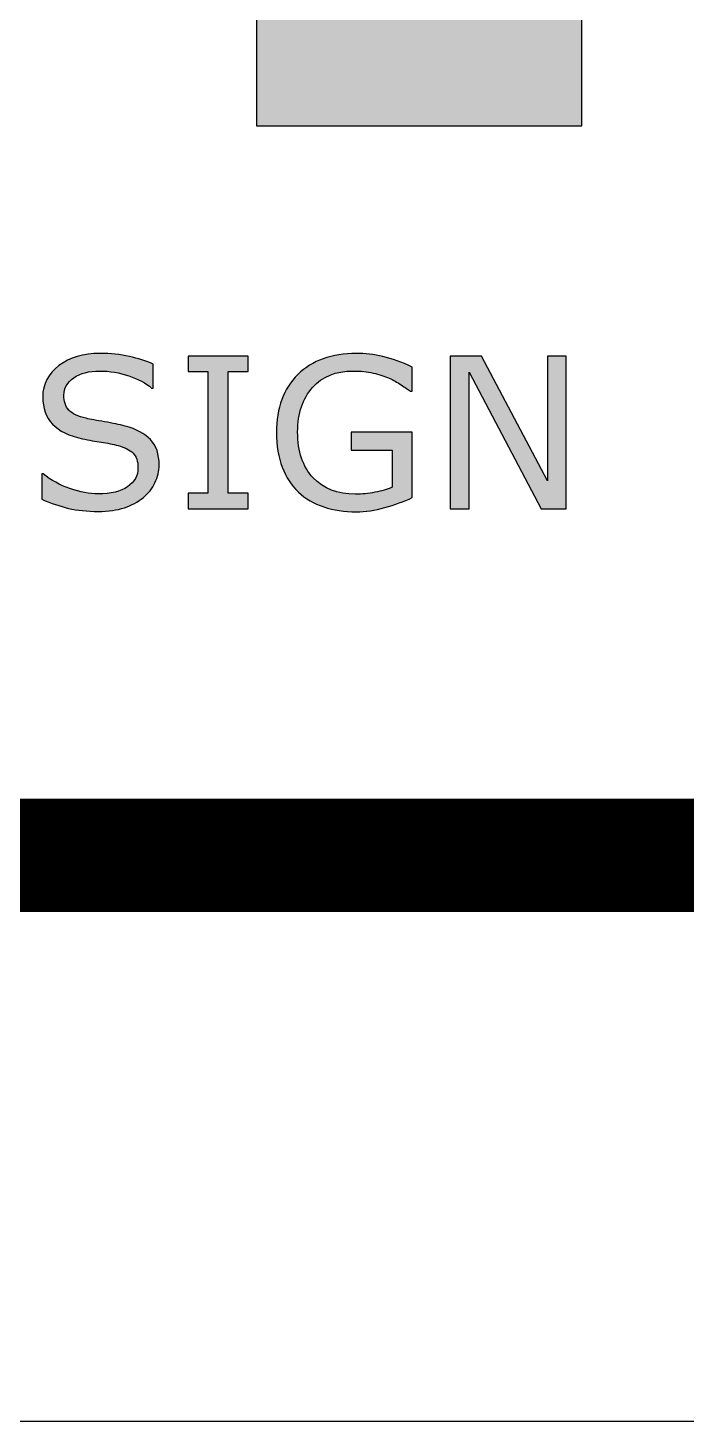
# Model space of a CAD drawing. Header units: millimetres. Extents: x 0 to 1097966, y -63096 to 223085.
# Drawn here: x 338051.12 to 338058.97, y -60619.13 to -60602.51 of the extents above; entities that cross this region are included whole.
import ezdxf

# ---------------------------------------------------------------- set-up
doc = ezdxf.new("R2010")
doc.units = ezdxf.units.MM
doc.layers.add('DZ-文字说明', color=1, linetype='Continuous')
doc.layers.add('layer 1', color=7, linetype='Continuous')

# ---------------------------------------------------------------- blocks, each defined once
blk = doc.blocks.new('YQ1204162216')
h = blk.add_hatch(color=7)
h.dxf.hatch_style = 1
edge = h.paths.add_edge_path()
edge.add_spline(control_points=[(0, 0), (0, 0), (0, 0.76368), (0, 0.76368), (0, 0.76368), (0, 0.76368), (-0.19748, 0.76368), (-0.19748, 0.76368), (-0.19748, 0.76368), (-0.19748, 0.76368), (-0.19748, 0.48426), (-0.19748, 0.48426), (-0.19748, 0.48426), (-0.19748, 0.48426), (-0.48635, 0.48426), (-0.48635, 0.48426), (-0.48635, 0.48426), (-0.48635, 0.48426), (-0.48635, 0.76368), (-0.48635, 0.76368), (-0.48635, 0.76368), (-0.48635, 0.76368), (-0.68384, 0.76368), (-0.68384, 0.76368)], knot_values=[0.461538, 0.461538, 0.461538, 0.461538, 0.615385, 0.615385, 0.615385, 0.615485, 0.692308, 0.692308, 0.692308, 0.692408, 0.769231, 0.769231, 0.769231, 0.769331, 0.846154, 0.846154, 0.846154, 0.846254, 0.923077, 0.923077, 0.923077, 0.923177, 1, 1, 1, 1], degree=3, periodic=0)
edge.add_spline(control_points=[(-0.68384, 0.76368), (-0.68384, 0.76368), (-0.68384, 0.76368), (-0.68384, 0.76368), (-0.68384, 0.76368), (-0.68384, 0), (-0.68384, 0), (-0.68384, 0), (-0.68384, 0), (-0.68384, 0), (-0.68384, 0)], knot_values=[0.384615, 0.384615, 0.384615, 0.384615, 0.423077, 0.423077, 0.423077, 0.423177, 0.423277, 0.423377, 0.423477, 0.461538, 0.461538, 0.461538, 0.461538], degree=3, periodic=0)
edge.add_spline(control_points=[(-0.68384, 0), (-0.68384, 0), (-0.48635, 0), (-0.48635, 0)], knot_values=[0.307692, 0.307692, 0.307692, 0.307692, 0.384615, 0.384615, 0.384615, 0.384615], degree=3, periodic=0)
edge.add_spline(control_points=[(-0.48635, 0), (-0.48635, 0), (-0.48635, 0), (-0.48635, 0), (-0.48635, 0), (-0.48635, 0.33614), (-0.48635, 0.33614), (-0.48635, 0.33614), (-0.48635, 0.33614), (-0.48635, 0.33614), (-0.48635, 0.33614)], knot_values=[0.230768, 0.230768, 0.230768, 0.230768, 0.26923, 0.26923, 0.26923, 0.26933, 0.26943, 0.26953, 0.26963, 0.307692, 0.307692, 0.307692, 0.307692], degree=3, periodic=0)
edge.add_spline(control_points=[(-0.48635, 0.33614), (-0.48634, 0.33614), (-0.19748, 0.33614), (-0.19748, 0.33614)], knot_values=[0.153846, 0.153846, 0.153846, 0.153846, 0.230768, 0.230768, 0.230768, 0.230768], degree=3, periodic=0)
edge.add_spline(control_points=[(-0.19748, 0.33614), (-0.19748, 0.33614), (-0.19748, 0.33614), (-0.19748, 0.33614), (-0.19748, 0.33614), (-0.19748, 0), (-0.19748, 0), (-0.19748, 0), (-0.19748, 0), (-0.19748, 0), (-0.19748, 0)], knot_values=[0.076922, 0.076922, 0.076922, 0.076922, 0.115384, 0.115384, 0.115384, 0.115484, 0.115584, 0.115684, 0.115784, 0.153846, 0.153846, 0.153846, 0.153846], degree=3, periodic=0)
edge.add_spline(control_points=[(-0.19748, 0), (-0.19748, 0), (0, 0), (0, 0)], knot_values=[0, 0, 0, 0, 0.076922, 0.076922, 0.076922, 0.076922], degree=3, periodic=0)
h = blk.add_hatch(color=7)
h.dxf.hatch_style = 1
edge = h.paths.add_edge_path()
edge.add_spline(control_points=[(-0.31449, -0.16485), (-0.31452, -0.1644), (-0.31454, -0.16393), (-0.31454, -0.16345), (-0.31454, -0.16345), (-0.31454, -0.15916), (-0.31255, -0.15565), (-0.30854, -0.15291)], knot_values=[0.771429, 0.771429, 0.771429, 0.771429, 0.775, 0.775, 0.775, 0.7751, 0.803572, 0.803572, 0.803572, 0.803572], degree=3, periodic=0)
edge.add_spline(control_points=[(-0.30854, -0.15291), (-0.30854, -0.15291), (-0.30854, -0.15291), (-0.30854, -0.15291), (-0.30854, -0.15291), (-0.30456, -0.15019), (-0.29928, -0.14883), (-0.29269, -0.14883)], knot_values=[0.742857, 0.742857, 0.742857, 0.742857, 0.757143, 0.757143, 0.757143, 0.757243, 0.771429, 0.771429, 0.771429, 0.771429], degree=3, periodic=0)
edge.add_spline(control_points=[(-0.28822, -0.14901), (-0.28526, -0.14926), (-0.28233, -0.14975), (-0.27944, -0.15048)], knot_values=[0.721429, 0.721429, 0.721429, 0.721429, 0.735714, 0.735714, 0.735714, 0.735714], degree=3, periodic=0)
edge.add_spline(control_points=[(-0.27944, -0.15048), (-0.27799, -0.15085), (-0.27655, -0.15127), (-0.27511, -0.15176), (-0.27511, -0.15176), (-0.27368, -0.15225), (-0.27232, -0.15277), (-0.27103, -0.15332)], knot_values=[0.707143, 0.707143, 0.707143, 0.707143, 0.714286, 0.714286, 0.714286, 0.714386, 0.721429, 0.721429, 0.721429, 0.721429], degree=3, periodic=0)
edge.add_spline(control_points=[(-0.27103, -0.15332), (-0.26909, -0.15415), (-0.2673, -0.15505), (-0.26567, -0.15603)], knot_values=[0.696429, 0.696429, 0.696429, 0.696429, 0.707143, 0.707143, 0.707143, 0.707143], degree=3, periodic=0)
edge.add_spline(control_points=[(-0.26038, -0.15916), (-0.26038, -0.15916), (-0.26038, -0.14461), (-0.26038, -0.14461)], knot_values=[0.628571, 0.628571, 0.628571, 0.628571, 0.657143, 0.657143, 0.657143, 0.657143], degree=3, periodic=0)
edge.add_spline(control_points=[(-0.26038, -0.14461), (-0.26038, -0.14461), (-0.26038, -0.14461), (-0.26038, -0.14461), (-0.26142, -0.14415), (-0.26251, -0.14371), (-0.26363, -0.14329)], knot_values=[0.621428, 0.621428, 0.621428, 0.621428, 0.625, 0.625, 0.625, 0.628571, 0.628571, 0.628571, 0.628571], degree=3, periodic=0)
edge.add_spline(control_points=[(-0.26363, -0.14329), (-0.26587, -0.14245), (-0.26828, -0.14168), (-0.27084, -0.14098)], knot_values=[0.607143, 0.607143, 0.607143, 0.607143, 0.621428, 0.621428, 0.621428, 0.621428], degree=3, periodic=0)
edge.add_spline(control_points=[(-0.27084, -0.14098), (-0.27212, -0.14064), (-0.27343, -0.14031), (-0.27479, -0.14), (-0.27479, -0.14), (-0.27615, -0.13968), (-0.27753, -0.13941), (-0.27896, -0.13918)], knot_values=[0.592857, 0.592857, 0.592857, 0.592857, 0.6, 0.6, 0.6, 0.6001, 0.607143, 0.607143, 0.607143, 0.607143], degree=3, periodic=0)
edge.add_spline(control_points=[(-0.27896, -0.13918), (-0.2818, -0.13871), (-0.28478, -0.1384), (-0.2879, -0.13825)], knot_values=[0.578572, 0.578572, 0.578572, 0.578572, 0.592857, 0.592857, 0.592857, 0.592857], degree=3, periodic=0)
edge.add_spline(control_points=[(-0.2879, -0.13825), (-0.28945, -0.13817), (-0.29104, -0.13813), (-0.29267, -0.13813), (-0.29267, -0.13813), (-0.30273, -0.13813), (-0.31102, -0.14061), (-0.31757, -0.14556)], knot_values=[0.542857, 0.542857, 0.542857, 0.542857, 0.55, 0.55, 0.55, 0.5501, 0.578572, 0.578572, 0.578572, 0.578572], degree=3, periodic=0)
edge.add_spline(control_points=[(-0.31757, -0.14556), (-0.31757, -0.14556), (-0.31757, -0.14556), (-0.31757, -0.14556), (-0.31757, -0.14556), (-0.32412, -0.15051), (-0.32738, -0.15686), (-0.32738, -0.16461)], knot_values=[0.514286, 0.514286, 0.514286, 0.514286, 0.528572, 0.528572, 0.528572, 0.528672, 0.542857, 0.542857, 0.542857, 0.542857], degree=3, periodic=0)
edge.add_spline(control_points=[(-0.32738, -0.16461), (-0.32738, -0.16461), (-0.32738, -0.16461), (-0.32738, -0.16461), (-0.32738, -0.16461), (-0.32738, -0.1714), (-0.32541, -0.17687), (-0.32147, -0.18108)], knot_values=[0.485714, 0.485714, 0.485714, 0.485714, 0.5, 0.5, 0.5, 0.5001, 0.514286, 0.514286, 0.514286, 0.514286], degree=3, periodic=0)
edge.add_spline(control_points=[(-0.32147, -0.18108), (-0.32147, -0.18108), (-0.32147, -0.18108), (-0.32147, -0.18108), (-0.3175, -0.18528), (-0.31145, -0.18826), (-0.30326, -0.19)], knot_values=[0.457143, 0.457143, 0.457143, 0.457143, 0.471429, 0.471429, 0.471429, 0.485714, 0.485714, 0.485714, 0.485714], degree=3, periodic=0)
edge.add_spline(control_points=[(-0.30326, -0.19), (-0.30326, -0.19), (-0.30326, -0.19), (-0.30326, -0.19), (-0.29922, -0.19083), (-0.29538, -0.19151), (-0.29176, -0.19206)], knot_values=[0.428571, 0.428571, 0.428571, 0.428571, 0.442857, 0.442857, 0.442857, 0.457143, 0.457143, 0.457143, 0.457143], degree=3, periodic=0)
edge.add_spline(control_points=[(-0.29176, -0.19206), (-0.29176, -0.19206), (-0.29176, -0.19206), (-0.29176, -0.19206), (-0.28814, -0.19259), (-0.28479, -0.19327), (-0.28167, -0.1941)], knot_values=[0.4, 0.4, 0.4, 0.4, 0.414286, 0.414286, 0.414286, 0.428571, 0.428571, 0.428571, 0.428571], degree=3, periodic=0)
edge.add_spline(control_points=[(-0.27254, -0.19865), (-0.27254, -0.19865), (-0.27254, -0.19865), (-0.27254, -0.19865), (-0.27053, -0.2006), (-0.26954, -0.20362), (-0.26954, -0.20772)], knot_values=[0.342857, 0.342857, 0.342857, 0.342857, 0.357143, 0.357143, 0.357143, 0.371429, 0.371429, 0.371429, 0.371429], degree=3, periodic=0)
edge.add_spline(control_points=[(-0.26954, -0.20772), (-0.26954, -0.20772), (-0.26954, -0.20772), (-0.26954, -0.20772), (-0.26954, -0.21248), (-0.27165, -0.21628), (-0.27589, -0.21913)], knot_values=[0.314286, 0.314286, 0.314286, 0.314286, 0.328571, 0.328571, 0.328571, 0.342857, 0.342857, 0.342857, 0.342857], degree=3, periodic=0)
edge.add_spline(control_points=[(-0.27589, -0.21913), (-0.27589, -0.21913), (-0.27589, -0.21913), (-0.27589, -0.21913), (-0.28011, -0.22197), (-0.28604, -0.22339), (-0.29362, -0.22339)], knot_values=[0.285714, 0.285714, 0.285714, 0.285714, 0.3, 0.3, 0.3, 0.314286, 0.314286, 0.314286, 0.314286], degree=3, periodic=0)
edge.add_spline(control_points=[(-0.29362, -0.22339), (-0.29362, -0.22339), (-0.29362, -0.22339), (-0.29362, -0.22339), (-0.29901, -0.22339), (-0.30475, -0.22235), (-0.31085, -0.22025)], knot_values=[0.257143, 0.257143, 0.257143, 0.257143, 0.271429, 0.271429, 0.271429, 0.285714, 0.285714, 0.285714, 0.285714], degree=3, periodic=0)
edge.add_spline(control_points=[(-0.31085, -0.22025), (-0.31085, -0.22025), (-0.31085, -0.22025), (-0.31085, -0.22025), (-0.31697, -0.21815), (-0.32236, -0.21515), (-0.32702, -0.21129), (-0.32702, -0.21129), (-0.32702, -0.21129), (-0.32702, -0.21129), (-0.32702, -0.21129)], knot_values=[0.228571, 0.228571, 0.228571, 0.228571, 0.242857, 0.242857, 0.242857, 0.242957, 0.243057, 0.243157, 0.243257, 0.257143, 0.257143, 0.257143, 0.257143], degree=3, periodic=0)
edge.add_spline(control_points=[(-0.32702, -0.21129), (-0.32702, -0.21129), (-0.32789, -0.21129), (-0.32789, -0.21129), (-0.32789, -0.21129), (-0.32789, -0.21129), (-0.32789, -0.21129), (-0.32789, -0.21129)], knot_values=[0.2, 0.2, 0.2, 0.2, 0.214285, 0.214285, 0.214285, 0.214385, 0.228571, 0.228571, 0.228571, 0.228571], degree=3, periodic=0)
edge.add_spline(control_points=[(-0.32789, -0.21129), (-0.32789, -0.21129), (-0.32789, -0.22671), (-0.32789, -0.22671)], knot_values=[0.171429, 0.171429, 0.171429, 0.171429, 0.2, 0.2, 0.2, 0.2], degree=3, periodic=0)
edge.add_spline(control_points=[(-0.32789, -0.22671), (-0.32789, -0.22671), (-0.32789, -0.22671), (-0.32789, -0.22671), (-0.32238, -0.22915), (-0.31697, -0.231), (-0.31168, -0.23223)], knot_values=[0.142857, 0.142857, 0.142857, 0.142857, 0.157143, 0.157143, 0.157143, 0.171429, 0.171429, 0.171429, 0.171429], degree=3, periodic=0)
edge.add_spline(control_points=[(-0.31168, -0.23223), (-0.31168, -0.23223), (-0.31168, -0.23223), (-0.31168, -0.23223), (-0.30636, -0.23349), (-0.30036, -0.2341), (-0.29371, -0.2341)], knot_values=[0.114286, 0.114286, 0.114286, 0.114286, 0.128571, 0.128571, 0.128571, 0.142857, 0.142857, 0.142857, 0.142857], degree=3, periodic=0)
edge.add_spline(control_points=[(-0.29371, -0.2341), (-0.29371, -0.2341), (-0.29371, -0.2341), (-0.29371, -0.2341), (-0.28752, -0.2341), (-0.2822, -0.23336), (-0.27782, -0.23187)], knot_values=[0.085714, 0.085714, 0.085714, 0.085714, 0.1, 0.1, 0.1, 0.114286, 0.114286, 0.114286, 0.114286], degree=3, periodic=0)
edge.add_spline(control_points=[(-0.27782, -0.23187), (-0.27782, -0.23187), (-0.27782, -0.23187), (-0.27782, -0.23187), (-0.27672, -0.23149), (-0.27565, -0.23108), (-0.27462, -0.23063)], knot_values=[0.078571, 0.078571, 0.078571, 0.078571, 0.082143, 0.082143, 0.082143, 0.085714, 0.085714, 0.085714, 0.085714], degree=3, periodic=0)
edge.add_spline(control_points=[(-0.27462, -0.23063), (-0.27358, -0.23019), (-0.27258, -0.2297), (-0.27162, -0.22919)], knot_values=[0.071429, 0.071429, 0.071429, 0.071429, 0.078571, 0.078571, 0.078571, 0.078571], degree=3, periodic=0)
edge.add_spline(control_points=[(-0.27162, -0.22919), (-0.27065, -0.22867), (-0.26972, -0.22812), (-0.26883, -0.22753)], knot_values=[0.064286, 0.064286, 0.064286, 0.064286, 0.071429, 0.071429, 0.071429, 0.071429], degree=3, periodic=0)
edge.add_spline(control_points=[(-0.26883, -0.22753), (-0.26794, -0.22694), (-0.26708, -0.22631), (-0.26625, -0.22565), (-0.26625, -0.22565), (-0.26587, -0.22534), (-0.2655, -0.22503), (-0.26515, -0.22471)], knot_values=[0.053571, 0.053571, 0.053571, 0.053571, 0.060714, 0.060714, 0.060714, 0.060814, 0.064286, 0.064286, 0.064286, 0.064286], degree=3, periodic=0)
edge.add_spline(control_points=[(-0.26515, -0.22471), (-0.26479, -0.22439), (-0.26444, -0.22406), (-0.26411, -0.22372)], knot_values=[0.05, 0.05, 0.05, 0.05, 0.053571, 0.053571, 0.053571, 0.053571], degree=3, periodic=0)
edge.add_spline(control_points=[(-0.26411, -0.22372), (-0.26377, -0.22338), (-0.26345, -0.22303), (-0.26313, -0.22267)], knot_values=[0.046428, 0.046428, 0.046428, 0.046428, 0.05, 0.05, 0.05, 0.05], degree=3, periodic=0)
edge.add_spline(control_points=[(-0.26313, -0.22267), (-0.26282, -0.22231), (-0.26252, -0.22195), (-0.26222, -0.22157)], knot_values=[0.042857, 0.042857, 0.042857, 0.042857, 0.046428, 0.046428, 0.046428, 0.046428], degree=3, periodic=0)
edge.add_spline(control_points=[(-0.26222, -0.22157), (-0.26193, -0.2212), (-0.26165, -0.22082), (-0.26138, -0.22043)], knot_values=[0.039286, 0.039286, 0.039286, 0.039286, 0.042857, 0.042857, 0.042857, 0.042857], degree=3, periodic=0)
edge.add_spline(control_points=[(-0.26138, -0.22043), (-0.26111, -0.22004), (-0.26085, -0.21964), (-0.2606, -0.21923)], knot_values=[0.035714, 0.035714, 0.035714, 0.035714, 0.039286, 0.039286, 0.039286, 0.039286], degree=3, periodic=0)
edge.add_spline(control_points=[(-0.2606, -0.21923), (-0.26035, -0.21882), (-0.26011, -0.2184), (-0.25988, -0.21798)], knot_values=[0.032143, 0.032143, 0.032143, 0.032143, 0.035714, 0.035714, 0.035714, 0.035714], degree=3, periodic=0)
edge.add_spline(control_points=[(-0.25988, -0.21798), (-0.25965, -0.21755), (-0.25943, -0.21712), (-0.25922, -0.21668), (-0.25922, -0.21668), (-0.25755, -0.21315), (-0.25669, -0.20959), (-0.25669, -0.206)], knot_values=[0, 0, 0, 0, 0.003572, 0.003572, 0.003572, 0.003672, 0.032143, 0.032143, 0.032143, 0.032143], degree=3, periodic=0)
edge.add_spline(control_points=[(-0.25669, -0.206), (-0.25669, -0.19935), (-0.25843, -0.19419), (-0.2619, -0.19049), (-0.2619, -0.19049), (-0.26538, -0.18682), (-0.27053, -0.18405), (-0.27739, -0.18223)], knot_values=[0.914286, 0.914286, 0.914286, 0.914286, 0.971429, 0.971429, 0.971429, 0.971529, 1, 1, 1, 1], degree=3, periodic=0)
edge.add_spline(control_points=[(-0.27739, -0.18223), (-0.27739, -0.18223), (-0.27739, -0.18223), (-0.27739, -0.18223), (-0.27739, -0.18223), (-0.27909, -0.18179), (-0.28097, -0.18136), (-0.28304, -0.18094)], knot_values=[0.9, 0.9, 0.9, 0.9, 0.907143, 0.907143, 0.907143, 0.907243, 0.914286, 0.914286, 0.914286, 0.914286], degree=3, periodic=0)
edge.add_spline(control_points=[(-0.28304, -0.18094), (-0.28511, -0.18051), (-0.28737, -0.18009), (-0.28981, -0.17968), (-0.28981, -0.17968), (-0.29225, -0.17926), (-0.2944, -0.17888), (-0.29628, -0.17853)], knot_values=[0.871429, 0.871429, 0.871429, 0.871429, 0.885714, 0.885714, 0.885714, 0.885814, 0.9, 0.9, 0.9, 0.9], degree=3, periodic=0)
edge.add_spline(control_points=[(-0.30745, -0.17544), (-0.30789, -0.17523), (-0.3083, -0.17501), (-0.30869, -0.17478)], knot_values=[0.839286, 0.839286, 0.839286, 0.839286, 0.842857, 0.842857, 0.842857, 0.842857], degree=3, periodic=0)
edge.add_spline(control_points=[(-0.31338, -0.1697), (-0.31345, -0.16952), (-0.31353, -0.16934), (-0.3136, -0.16916)], knot_values=[0.816071, 0.816071, 0.816071, 0.816071, 0.817857, 0.817857, 0.817857, 0.817857], degree=3, periodic=0)
h = blk.add_hatch(color=7)
h.dxf.hatch_style = 1
edge = h.paths.add_edge_path()
edge.add_spline(control_points=[(-0.20264, -0.23245), (-0.20264, -0.23245), (-0.20264, -0.22301), (-0.20264, -0.22301), (-0.20264, -0.22301), (-0.20264, -0.22301), (-0.21472, -0.22301), (-0.21472, -0.22301), (-0.21472, -0.22301), (-0.21472, -0.22301), (-0.21472, -0.14921), (-0.21472, -0.14921), (-0.21472, -0.14921), (-0.21472, -0.14921), (-0.20264, -0.14921), (-0.20264, -0.14921), (-0.20264, -0.14921), (-0.20264, -0.14921), (-0.20264, -0.13978), (-0.20264, -0.13978), (-0.20264, -0.13978), (-0.20264, -0.13978), (-0.23913, -0.13978), (-0.23913, -0.13978), (-0.23913, -0.13978), (-0.23913, -0.13978), (-0.23913, -0.13978), (-0.23913, -0.13978)], knot_values=[0.461538, 0.461538, 0.461538, 0.461538, 0.615378, 0.615378, 0.615378, 0.615478, 0.692302, 0.692302, 0.692302, 0.692402, 0.769225, 0.769225, 0.769225, 0.769325, 0.846148, 0.846148, 0.846148, 0.846248, 0.923071, 0.923071, 0.923071, 0.923171, 0.961533, 0.961533, 0.961533, 0.961633, 0.999995, 0.999995, 0.999995, 0.999995], degree=3, periodic=0)
edge.add_spline(control_points=[(-0.23913, -0.13978), (-0.23913, -0.13978), (-0.23913, -0.14921), (-0.23913, -0.14921), (-0.23913, -0.14921), (-0.23913, -0.14921), (-0.23913, -0.14921), (-0.23913, -0.14921)], knot_values=[0.384615, 0.384615, 0.384615, 0.384615, 0.423076, 0.423076, 0.423076, 0.423176, 0.461538, 0.461538, 0.461538, 0.461538], degree=3, periodic=0)
edge.add_spline(control_points=[(-0.23913, -0.14921), (-0.23913, -0.14921), (-0.22705, -0.14921), (-0.22705, -0.14921), (-0.22705, -0.14921), (-0.22705, -0.14921), (-0.22705, -0.14921), (-0.22705, -0.14921)], knot_values=[0.307692, 0.307692, 0.307692, 0.307692, 0.346153, 0.346153, 0.346153, 0.346253, 0.384615, 0.384615, 0.384615, 0.384615], degree=3, periodic=0)
edge.add_spline(control_points=[(-0.22705, -0.14921), (-0.22705, -0.14921), (-0.22705, -0.22301), (-0.22705, -0.22301), (-0.22705, -0.22301), (-0.22705, -0.22301), (-0.22705, -0.22301), (-0.22705, -0.22301)], knot_values=[0.230768, 0.230768, 0.230768, 0.230768, 0.26923, 0.26923, 0.26923, 0.26933, 0.307692, 0.307692, 0.307692, 0.307692], degree=3, periodic=0)
edge.add_spline(control_points=[(-0.22705, -0.22301), (-0.22705, -0.22301), (-0.23913, -0.22301), (-0.23913, -0.22301), (-0.23913, -0.22301), (-0.23913, -0.22301), (-0.23913, -0.22301), (-0.23913, -0.22301)], knot_values=[0.153845, 0.153845, 0.153845, 0.153845, 0.192307, 0.192307, 0.192307, 0.192407, 0.230768, 0.230768, 0.230768, 0.230768], degree=3, periodic=0)
edge.add_spline(control_points=[(-0.23913, -0.22301), (-0.23913, -0.22301), (-0.23913, -0.23245), (-0.23913, -0.23245), (-0.23913, -0.23245), (-0.23913, -0.23245), (-0.23913, -0.23245), (-0.23913, -0.23245)], knot_values=[0.076922, 0.076922, 0.076922, 0.076922, 0.115384, 0.115384, 0.115384, 0.115484, 0.153845, 0.153845, 0.153845, 0.153845], degree=3, periodic=0)
edge.add_spline(control_points=[(-0.23913, -0.23245), (-0.23913, -0.23245), (-0.20264, -0.23245), (-0.20264, -0.23245)], knot_values=[0.000001, 0.000001, 0.000001, 0.000001, 0.076922, 0.076922, 0.076922, 0.076922], degree=3, periodic=0)
h = blk.add_hatch(color=7)
h.dxf.hatch_style = 1
edge = h.paths.add_edge_path()
edge.add_spline(control_points=[(-0.10305, -0.22571), (-0.10305, -0.22571), (-0.10305, -0.18592), (-0.10305, -0.18592), (-0.10305, -0.18592), (-0.10305, -0.18592), (-0.14005, -0.18592), (-0.14005, -0.18592), (-0.14005, -0.18592), (-0.14005, -0.18592), (-0.14005, -0.19689), (-0.14005, -0.19689), (-0.14005, -0.19689), (-0.14005, -0.19689), (-0.11526, -0.19689), (-0.11526, -0.19689), (-0.11526, -0.19689), (-0.11526, -0.19689), (-0.11526, -0.21944), (-0.11526, -0.21944)], knot_values=[0.785716, 0.785716, 0.785716, 0.785716, 0.857145, 0.857145, 0.857145, 0.857245, 0.892859, 0.892859, 0.892859, 0.892959, 0.928574, 0.928574, 0.928574, 0.928674, 0.964288, 0.964288, 0.964288, 0.964388, 1, 1, 1, 1], degree=3, periodic=0)
edge.add_spline(control_points=[(-0.11758, -0.22033), (-0.11918, -0.22089), (-0.12092, -0.2214), (-0.12277, -0.22185)], knot_values=[0.758929, 0.758929, 0.758929, 0.758929, 0.776786, 0.776786, 0.776786, 0.776786], degree=3, periodic=0)
edge.add_spline(control_points=[(-0.12277, -0.22185), (-0.1237, -0.22207), (-0.12465, -0.22228), (-0.12564, -0.22248), (-0.12564, -0.22248), (-0.12761, -0.22288), (-0.12959, -0.22317), (-0.13156, -0.22336)], knot_values=[0.732143, 0.732143, 0.732143, 0.732143, 0.741072, 0.741072, 0.741072, 0.741172, 0.758929, 0.758929, 0.758929, 0.758929], degree=3, periodic=0)
edge.add_spline(control_points=[(-0.13156, -0.22336), (-0.13354, -0.22356), (-0.13552, -0.22365), (-0.1375, -0.22365), (-0.1375, -0.22365), (-0.14833, -0.22365), (-0.15689, -0.22034), (-0.16317, -0.21369)], knot_values=[0.678572, 0.678572, 0.678572, 0.678572, 0.696429, 0.696429, 0.696429, 0.696529, 0.732143, 0.732143, 0.732143, 0.732143], degree=3, periodic=0)
edge.add_spline(control_points=[(-0.16317, -0.21369), (-0.16317, -0.21369), (-0.16317, -0.21369), (-0.16317, -0.21369), (-0.16317, -0.21369), (-0.16945, -0.20704), (-0.17259, -0.19773), (-0.17259, -0.18577)], knot_values=[0.642857, 0.642857, 0.642857, 0.642857, 0.660715, 0.660715, 0.660715, 0.660815, 0.678572, 0.678572, 0.678572, 0.678572], degree=3, periodic=0)
edge.add_spline(control_points=[(-0.17259, -0.18577), (-0.17259, -0.18577), (-0.17259, -0.18577), (-0.17259, -0.18577), (-0.17259, -0.18577), (-0.17259, -0.17443), (-0.16958, -0.16544), (-0.16356, -0.1588)], knot_values=[0.607143, 0.607143, 0.607143, 0.607143, 0.625001, 0.625001, 0.625001, 0.625101, 0.642858, 0.642858, 0.642858, 0.642858], degree=3, periodic=0)
edge.add_spline(control_points=[(-0.16356, -0.1588), (-0.16356, -0.1588), (-0.16356, -0.1588), (-0.16356, -0.1588), (-0.16356, -0.1588), (-0.15753, -0.15215), (-0.14935, -0.14883), (-0.13901, -0.14883)], knot_values=[0.571429, 0.571429, 0.571429, 0.571429, 0.589286, 0.589286, 0.589286, 0.589386, 0.607143, 0.607143, 0.607143, 0.607143], degree=3, periodic=0)
edge.add_spline(control_points=[(-0.13565, -0.14891), (-0.13347, -0.14902), (-0.13142, -0.14923), (-0.12949, -0.14954)], knot_values=[0.544643, 0.544643, 0.544643, 0.544643, 0.5625, 0.5625, 0.5625, 0.5625], degree=3, periodic=0)
edge.add_spline(control_points=[(-0.12949, -0.14954), (-0.12852, -0.1497), (-0.12759, -0.14988), (-0.12668, -0.15009), (-0.12668, -0.15009), (-0.12486, -0.1505), (-0.12315, -0.15097), (-0.12153, -0.1515)], knot_values=[0.517857, 0.517857, 0.517857, 0.517857, 0.526786, 0.526786, 0.526786, 0.526886, 0.544643, 0.544643, 0.544643, 0.544643], degree=3, periodic=0)
edge.add_spline(control_points=[(-0.12153, -0.1515), (-0.1199, -0.15203), (-0.11838, -0.1526), (-0.11695, -0.15323), (-0.11695, -0.15323), (-0.1146, -0.15429), (-0.1122, -0.15563), (-0.10975, -0.15722)], knot_values=[0.464286, 0.464286, 0.464286, 0.464286, 0.482143, 0.482143, 0.482143, 0.482243, 0.517857, 0.517857, 0.517857, 0.517857], degree=3, periodic=0)
edge.add_spline(control_points=[(-0.10417, -0.16107), (-0.10417, -0.16107), (-0.10305, -0.16107), (-0.10305, -0.16107), (-0.10305, -0.16107), (-0.10305, -0.16107), (-0.10305, -0.16107), (-0.10305, -0.16107)], knot_values=[0.392857, 0.392857, 0.392857, 0.392857, 0.410714, 0.410714, 0.410714, 0.410814, 0.428571, 0.428571, 0.428571, 0.428571], degree=3, periodic=0)
edge.add_spline(control_points=[(-0.10305, -0.16107), (-0.10305, -0.16107), (-0.10305, -0.14645), (-0.10305, -0.14645)], knot_values=[0.357143, 0.357143, 0.357143, 0.357143, 0.392857, 0.392857, 0.392857, 0.392857], degree=3, periodic=0)
edge.add_spline(control_points=[(-0.10305, -0.14645), (-0.10305, -0.14645), (-0.10305, -0.14645), (-0.10305, -0.14645), (-0.10939, -0.14344), (-0.1153, -0.14129), (-0.12079, -0.14002)], knot_values=[0.321429, 0.321429, 0.321429, 0.321429, 0.339286, 0.339286, 0.339286, 0.357143, 0.357143, 0.357143, 0.357143], degree=3, periodic=0)
edge.add_spline(control_points=[(-0.12079, -0.14002), (-0.12079, -0.14002), (-0.12079, -0.14002), (-0.12079, -0.14002), (-0.12628, -0.13876), (-0.13166, -0.13813), (-0.13691, -0.13813)], knot_values=[0.285714, 0.285714, 0.285714, 0.285714, 0.303571, 0.303571, 0.303571, 0.321429, 0.321429, 0.321429, 0.321429], degree=3, periodic=0)
edge.add_spline(control_points=[(-0.13691, -0.13813), (-0.13691, -0.13813), (-0.13691, -0.13813), (-0.13691, -0.13813), (-0.152, -0.13813), (-0.16384, -0.14242), (-0.17249, -0.15098)], knot_values=[0.25, 0.25, 0.25, 0.25, 0.267857, 0.267857, 0.267857, 0.285714, 0.285714, 0.285714, 0.285714], degree=3, periodic=0)
edge.add_spline(control_points=[(-0.17249, -0.15098), (-0.17249, -0.15098), (-0.17249, -0.15098), (-0.17249, -0.15098), (-0.18111, -0.15956), (-0.18543, -0.17127), (-0.18543, -0.18609)], knot_values=[0.214286, 0.214286, 0.214286, 0.214286, 0.232143, 0.232143, 0.232143, 0.25, 0.25, 0.25, 0.25], degree=3, periodic=0)
edge.add_spline(control_points=[(-0.18543, -0.18609), (-0.18543, -0.18609), (-0.18543, -0.18609), (-0.18543, -0.18609), (-0.18543, -0.19419), (-0.18427, -0.20126), (-0.18196, -0.2073)], knot_values=[0.178571, 0.178571, 0.178571, 0.178571, 0.196429, 0.196429, 0.196429, 0.214286, 0.214286, 0.214286, 0.214286], degree=3, periodic=0)
edge.add_spline(control_points=[(-0.18196, -0.2073), (-0.18196, -0.2073), (-0.18196, -0.2073), (-0.18196, -0.2073), (-0.17965, -0.21333), (-0.17634, -0.21836), (-0.17208, -0.2224)], knot_values=[0.142857, 0.142857, 0.142857, 0.142857, 0.160714, 0.160714, 0.160714, 0.178571, 0.178571, 0.178571, 0.178571], degree=3, periodic=0)
edge.add_spline(control_points=[(-0.17208, -0.2224), (-0.17208, -0.2224), (-0.17208, -0.2224), (-0.17208, -0.2224), (-0.16787, -0.22639), (-0.16276, -0.22937), (-0.15674, -0.23136)], knot_values=[0.107143, 0.107143, 0.107143, 0.107143, 0.125, 0.125, 0.125, 0.142857, 0.142857, 0.142857, 0.142857], degree=3, periodic=0)
edge.add_spline(control_points=[(-0.15674, -0.23136), (-0.15674, -0.23136), (-0.15674, -0.23136), (-0.15674, -0.23136), (-0.15075, -0.23336), (-0.14416, -0.23436), (-0.13695, -0.23436)], knot_values=[0.071429, 0.071429, 0.071429, 0.071429, 0.089286, 0.089286, 0.089286, 0.107143, 0.107143, 0.107143, 0.107143], degree=3, periodic=0)
edge.add_spline(control_points=[(-0.13695, -0.23436), (-0.13695, -0.23436), (-0.13695, -0.23436), (-0.13695, -0.23436), (-0.13555, -0.23436), (-0.13414, -0.23431), (-0.13272, -0.2342)], knot_values=[0.0625, 0.0625, 0.0625, 0.0625, 0.066964, 0.066964, 0.066964, 0.071429, 0.071429, 0.071429, 0.071429], degree=3, periodic=0)
edge.add_spline(control_points=[(-0.13272, -0.2342), (-0.1313, -0.23409), (-0.12986, -0.23393), (-0.12842, -0.23371)], knot_values=[0.053571, 0.053571, 0.053571, 0.053571, 0.0625, 0.0625, 0.0625, 0.0625], degree=3, periodic=0)
edge.add_spline(control_points=[(-0.12842, -0.23371), (-0.12697, -0.23349), (-0.12551, -0.23322), (-0.12404, -0.2329)], knot_values=[0.044643, 0.044643, 0.044643, 0.044643, 0.053571, 0.053571, 0.053571, 0.053571], degree=3, periodic=0)
edge.add_spline(control_points=[(-0.12404, -0.2329), (-0.12257, -0.23258), (-0.12109, -0.2322), (-0.1196, -0.23177), (-0.1196, -0.23177), (-0.11362, -0.23005), (-0.10809, -0.22803), (-0.10305, -0.22571)], knot_values=[0, 0, 0, 0, 0.008929, 0.008929, 0.008929, 0.009029, 0.044643, 0.044643, 0.044643, 0.044643], degree=3, periodic=0)
h = blk.add_hatch(color=7)
h.dxf.hatch_style = 1
edge = h.paths.add_edge_path()
edge.add_spline(control_points=[(-0.06849, -0.14956), (-0.06849, -0.14956), (-0.02467, -0.23245), (-0.02467, -0.23245), (-0.02467, -0.23245), (-0.02467, -0.23245), (-0.02467, -0.23245), (-0.02467, -0.23245)], knot_values=[0.090908, 0.090908, 0.090908, 0.090908, 0.136363, 0.136363, 0.136363, 0.136463, 0.181817, 0.181817, 0.181817, 0.181817], degree=3, periodic=0)
edge.add_spline(control_points=[(-0.02467, -0.23245), (-0.02467, -0.23245), (-0.0095, -0.23245), (-0.0095, -0.23245)], knot_values=[0, 0, 0, 0, 0.090908, 0.090908, 0.090908, 0.090908], degree=3, periodic=0)
edge.add_spline(control_points=[(-0.0095, -0.23245), (-0.0095, -0.23245), (-0.0095, -0.13978), (-0.0095, -0.13978), (-0.0095, -0.13978), (-0.0095, -0.13978), (-0.02094, -0.13978), (-0.02094, -0.13978), (-0.02094, -0.13978), (-0.02094, -0.13978), (-0.02094, -0.21545), (-0.02094, -0.21545), (-0.02094, -0.21545), (-0.02094, -0.21545), (-0.06093, -0.13978), (-0.06093, -0.13978), (-0.06093, -0.13978), (-0.06093, -0.13978), (-0.07993, -0.13978), (-0.07993, -0.13978), (-0.07993, -0.13978), (-0.07993, -0.13978), (-0.07993, -0.13978), (-0.07993, -0.13978)], knot_values=[0.454545, 0.454545, 0.454545, 0.454545, 0.636363, 0.636363, 0.636363, 0.636463, 0.727272, 0.727272, 0.727272, 0.727372, 0.818181, 0.818181, 0.818181, 0.818281, 0.90909, 0.90909, 0.90909, 0.90919, 0.954545, 0.954545, 0.954545, 0.954645, 1, 1, 1, 1], degree=3, periodic=0)
edge.add_spline(control_points=[(-0.07993, -0.13978), (-0.07993, -0.13978), (-0.07993, -0.23245), (-0.07993, -0.23245), (-0.07993, -0.23245), (-0.07993, -0.23245), (-0.07993, -0.23245), (-0.07993, -0.23245)], knot_values=[0.363635, 0.363635, 0.363635, 0.363635, 0.40909, 0.40909, 0.40909, 0.40919, 0.454545, 0.454545, 0.454545, 0.454545], degree=3, periodic=0)
edge.add_spline(control_points=[(-0.07993, -0.23245), (-0.07993, -0.23245), (-0.06849, -0.23245), (-0.06849, -0.23245), (-0.06849, -0.23245), (-0.06849, -0.23245), (-0.06849, -0.23245), (-0.06849, -0.23245)], knot_values=[0.272726, 0.272726, 0.272726, 0.272726, 0.318181, 0.318181, 0.318181, 0.318281, 0.363635, 0.363635, 0.363635, 0.363635], degree=3, periodic=0)
edge.add_spline(control_points=[(-0.06849, -0.23245), (-0.06849, -0.23245), (-0.06849, -0.14956), (-0.06849, -0.14956), (-0.06849, -0.14956), (-0.06849, -0.14956), (-0.06849, -0.14956), (-0.06849, -0.14956)], knot_values=[0.181817, 0.181817, 0.181817, 0.181817, 0.227272, 0.227272, 0.227272, 0.227372, 0.272726, 0.272726, 0.272726, 0.272726], degree=3, periodic=0)
at = {"layer": 'layer 1', "color": 7}
for points, knots in [([(0, 0), (0, 0), (-0.19748, 0), (-0.19748, 0), (-0.19748, 0), (-0.19748, 0), (-0.19748, 0.33614), (-0.19748, 0.33614), (-0.19748, 0.33614), (-0.19748, 0.33614), (-0.48635, 0.33614), (-0.48635, 0.33614), (-0.48635, 0.33614), (-0.48635, 0.33614), (-0.48635, 0), (-0.48635, 0), (-0.48635, 0), (-0.48635, 0), (-0.68384, 0), (-0.68384, 0), (-0.68384, 0), (-0.68384, 0), (-0.68384, 0.76368), (-0.68384, 0.76368), (-0.68384, 0.76368), (-0.68384, 0.76368), (-0.48635, 0.76368), (-0.48635, 0.76368), (-0.48635, 0.76368), (-0.48635, 0.76368), (-0.48635, 0.48426), (-0.48635, 0.48426), (-0.48635, 0.48426), (-0.48635, 0.48426), (-0.19748, 0.48426), (-0.19748, 0.48426), (-0.19748, 0.48426), (-0.19748, 0.48426), (-0.19748, 0.76368), (-0.19748, 0.76368), (-0.19748, 0.76368), (-0.19748, 0.76368), (0, 0.76368), (0, 0.76368), (0, 0.76368), (0, 0.76368), (0, 0), (0, 0)], [0, 0, 0, 0, 0.076923, 0.076923, 0.076923, 0.076923, 0.153846, 0.153846, 0.153846, 0.153846, 0.230769, 0.230769, 0.230769, 0.230769, 0.307692, 0.307692, 0.307692, 0.307692, 0.384615, 0.384615, 0.384615, 0.384615, 0.461538, 0.461538, 0.461538, 0.461538, 0.538462, 0.538462, 0.538462, 0.538462, 0.615385, 0.615385, 0.615385, 0.615385, 0.692308, 0.692308, 0.692308, 0.692308, 0.769231, 0.769231, 0.769231, 0.769231, 0.846154, 0.846154, 0.846154, 0.846154, 1, 1, 1, 1]), ([(-0.25669, -0.206), (-0.25669, -0.20959), (-0.25755, -0.21315), (-0.25922, -0.21668), (-0.25922, -0.21668), (-0.26089, -0.22021), (-0.26322, -0.22321), (-0.26625, -0.22565), (-0.26625, -0.22565), (-0.26955, -0.2283), (-0.27341, -0.23036), (-0.27782, -0.23187), (-0.27782, -0.23187), (-0.2822, -0.23336), (-0.28752, -0.2341), (-0.29371, -0.2341), (-0.29371, -0.2341), (-0.30036, -0.2341), (-0.30636, -0.23349), (-0.31168, -0.23223), (-0.31168, -0.23223), (-0.31697, -0.231), (-0.32238, -0.22915), (-0.32789, -0.22671), (-0.32789, -0.22671), (-0.32789, -0.22671), (-0.32789, -0.21129), (-0.32789, -0.21129), (-0.32789, -0.21129), (-0.32789, -0.21129), (-0.32702, -0.21129), (-0.32702, -0.21129), (-0.32702, -0.21129), (-0.32236, -0.21515), (-0.31697, -0.21815), (-0.31085, -0.22025), (-0.31085, -0.22025), (-0.30475, -0.22235), (-0.29901, -0.22339), (-0.29362, -0.22339), (-0.29362, -0.22339), (-0.28604, -0.22339), (-0.28011, -0.22197), (-0.27589, -0.21913), (-0.27589, -0.21913), (-0.27165, -0.21628), (-0.26954, -0.21248), (-0.26954, -0.20772), (-0.26954, -0.20772), (-0.26954, -0.20362), (-0.27053, -0.2006), (-0.27254, -0.19865), (-0.27254, -0.19865), (-0.27454, -0.19669), (-0.27758, -0.19519), (-0.28167, -0.1941), (-0.28167, -0.1941), (-0.28479, -0.19327), (-0.28814, -0.19259), (-0.29176, -0.19206), (-0.29176, -0.19206), (-0.29538, -0.19151), (-0.29922, -0.19083), (-0.30326, -0.19), (-0.30326, -0.19), (-0.31145, -0.18826), (-0.3175, -0.18528), (-0.32147, -0.18108), (-0.32147, -0.18108), (-0.32541, -0.17687), (-0.32738, -0.1714), (-0.32738, -0.16461), (-0.32738, -0.16461), (-0.32738, -0.15686), (-0.32412, -0.15051), (-0.31757, -0.14556), (-0.31757, -0.14556), (-0.31102, -0.14061), (-0.30273, -0.13813), (-0.29267, -0.13813), (-0.29267, -0.13813), (-0.28617, -0.13813), (-0.28021, -0.13874), (-0.27479, -0.14), (-0.27479, -0.14), (-0.26937, -0.14123), (-0.26455, -0.14278), (-0.26038, -0.14461), (-0.26038, -0.14461), (-0.26038, -0.14461), (-0.26038, -0.15916), (-0.26038, -0.15916), (-0.26038, -0.15916), (-0.26038, -0.15916), (-0.26125, -0.15916), (-0.26125, -0.15916), (-0.26125, -0.15916), (-0.26477, -0.15618), (-0.26939, -0.15372), (-0.27511, -0.15176), (-0.27511, -0.15176), (-0.28085, -0.14981), (-0.2867, -0.14883), (-0.29269, -0.14883), (-0.29269, -0.14883), (-0.29928, -0.14883), (-0.30456, -0.15019), (-0.30854, -0.15291), (-0.30854, -0.15291), (-0.31255, -0.15565), (-0.31454, -0.15916), (-0.31454, -0.16345), (-0.31454, -0.16345), (-0.31454, -0.16729), (-0.31354, -0.17033), (-0.31157, -0.17252), (-0.31157, -0.17252), (-0.30958, -0.17473), (-0.30608, -0.17641), (-0.30108, -0.17755), (-0.30108, -0.17755), (-0.29844, -0.17815), (-0.29468, -0.17885), (-0.28981, -0.17968), (-0.28981, -0.17968), (-0.28492, -0.18051), (-0.28079, -0.18136), (-0.27739, -0.18223), (-0.27739, -0.18223), (-0.27053, -0.18405), (-0.26538, -0.18682), (-0.2619, -0.19049), (-0.2619, -0.19049), (-0.25843, -0.19419), (-0.25669, -0.19935), (-0.25669, -0.206)], [0, 0, 0, 0, 0.028571, 0.028571, 0.028571, 0.028571, 0.057143, 0.057143, 0.057143, 0.057143, 0.085714, 0.085714, 0.085714, 0.085714, 0.114286, 0.114286, 0.114286, 0.114286, 0.142857, 0.142857, 0.142857, 0.142857, 0.171429, 0.171429, 0.171429, 0.171429, 0.2, 0.2, 0.2, 0.2, 0.228571, 0.228571, 0.228571, 0.228571, 0.257143, 0.257143, 0.257143, 0.257143, 0.285714, 0.285714, 0.285714, 0.285714, 0.314286, 0.314286, 0.314286, 0.314286, 0.342857, 0.342857, 0.342857, 0.342857, 0.371429, 0.371429, 0.371429, 0.371429, 0.4, 0.4, 0.4, 0.4, 0.428571, 0.428571, 0.428571, 0.428571, 0.457143, 0.457143, 0.457143, 0.457143, 0.485714, 0.485714, 0.485714, 0.485714, 0.514286, 0.514286, 0.514286, 0.514286, 0.542857, 0.542857, 0.542857, 0.542857, 0.571429, 0.571429, 0.571429, 0.571429, 0.6, 0.6, 0.6, 0.6, 0.628571, 0.628571, 0.628571, 0.628571, 0.657143, 0.657143, 0.657143, 0.657143, 0.685714, 0.685714, 0.685714, 0.685714, 0.714286, 0.714286, 0.714286, 0.714286, 0.742857, 0.742857, 0.742857, 0.742857, 0.771429, 0.771429, 0.771429, 0.771429, 0.8, 0.8, 0.8, 0.8, 0.828571, 0.828571, 0.828571, 0.828571, 0.857143, 0.857143, 0.857143, 0.857143, 0.885714, 0.885714, 0.885714, 0.885714, 0.914286, 0.914286, 0.914286, 0.914286, 0.942857, 0.942857, 0.942857, 0.942857, 1, 1, 1, 1]), ([(-0.20264, -0.23245), (-0.20264, -0.23245), (-0.23913, -0.23245), (-0.23913, -0.23245), (-0.23913, -0.23245), (-0.23913, -0.23245), (-0.23913, -0.22301), (-0.23913, -0.22301), (-0.23913, -0.22301), (-0.23913, -0.22301), (-0.22705, -0.22301), (-0.22705, -0.22301), (-0.22705, -0.22301), (-0.22705, -0.22301), (-0.22705, -0.14921), (-0.22705, -0.14921), (-0.22705, -0.14921), (-0.22705, -0.14921), (-0.23913, -0.14921), (-0.23913, -0.14921), (-0.23913, -0.14921), (-0.23913, -0.14921), (-0.23913, -0.13978), (-0.23913, -0.13978), (-0.23913, -0.13978), (-0.23913, -0.13978), (-0.20264, -0.13978), (-0.20264, -0.13978), (-0.20264, -0.13978), (-0.20264, -0.13978), (-0.20264, -0.14921), (-0.20264, -0.14921), (-0.20264, -0.14921), (-0.20264, -0.14921), (-0.21472, -0.14921), (-0.21472, -0.14921), (-0.21472, -0.14921), (-0.21472, -0.14921), (-0.21472, -0.22301), (-0.21472, -0.22301), (-0.21472, -0.22301), (-0.21472, -0.22301), (-0.20264, -0.22301), (-0.20264, -0.22301), (-0.20264, -0.22301), (-0.20264, -0.22301), (-0.20264, -0.23245), (-0.20264, -0.23245)], [0, 0, 0, 0, 0.076923, 0.076923, 0.076923, 0.076923, 0.153846, 0.153846, 0.153846, 0.153846, 0.230769, 0.230769, 0.230769, 0.230769, 0.307692, 0.307692, 0.307692, 0.307692, 0.384615, 0.384615, 0.384615, 0.384615, 0.461538, 0.461538, 0.461538, 0.461538, 0.538462, 0.538462, 0.538462, 0.538462, 0.615385, 0.615385, 0.615385, 0.615385, 0.692308, 0.692308, 0.692308, 0.692308, 0.769231, 0.769231, 0.769231, 0.769231, 0.846154, 0.846154, 0.846154, 0.846154, 1, 1, 1, 1]), ([(-0.10305, -0.22571), (-0.10809, -0.22803), (-0.11362, -0.23005), (-0.1196, -0.23177), (-0.1196, -0.23177), (-0.12557, -0.23349), (-0.13136, -0.23436), (-0.13695, -0.23436), (-0.13695, -0.23436), (-0.14416, -0.23436), (-0.15075, -0.23336), (-0.15674, -0.23136), (-0.15674, -0.23136), (-0.16276, -0.22937), (-0.16787, -0.22639), (-0.17208, -0.2224), (-0.17208, -0.2224), (-0.17634, -0.21836), (-0.17965, -0.21333), (-0.18196, -0.2073), (-0.18196, -0.2073), (-0.18427, -0.20126), (-0.18543, -0.19419), (-0.18543, -0.18609), (-0.18543, -0.18609), (-0.18543, -0.17127), (-0.18111, -0.15956), (-0.17249, -0.15098), (-0.17249, -0.15098), (-0.16384, -0.14242), (-0.152, -0.13813), (-0.13691, -0.13813), (-0.13691, -0.13813), (-0.13166, -0.13813), (-0.12628, -0.13876), (-0.12079, -0.14002), (-0.12079, -0.14002), (-0.1153, -0.14129), (-0.10939, -0.14344), (-0.10305, -0.14645), (-0.10305, -0.14645), (-0.10305, -0.14645), (-0.10305, -0.16107), (-0.10305, -0.16107), (-0.10305, -0.16107), (-0.10305, -0.16107), (-0.10417, -0.16107), (-0.10417, -0.16107), (-0.10417, -0.16107), (-0.10545, -0.16009), (-0.10731, -0.1588), (-0.10975, -0.15722), (-0.10975, -0.15722), (-0.1122, -0.15563), (-0.1146, -0.15429), (-0.11695, -0.15323), (-0.11695, -0.15323), (-0.11981, -0.15198), (-0.12305, -0.15091), (-0.12668, -0.15009), (-0.12668, -0.15009), (-0.1303, -0.14926), (-0.13441, -0.14883), (-0.13901, -0.14883), (-0.13901, -0.14883), (-0.14935, -0.14883), (-0.15753, -0.15215), (-0.16356, -0.1588), (-0.16356, -0.1588), (-0.16958, -0.16544), (-0.17259, -0.17443), (-0.17259, -0.18577), (-0.17259, -0.18577), (-0.17259, -0.19773), (-0.16945, -0.20704), (-0.16317, -0.21369), (-0.16317, -0.21369), (-0.15689, -0.22034), (-0.14833, -0.22365), (-0.1375, -0.22365), (-0.1375, -0.22365), (-0.13354, -0.22365), (-0.12958, -0.22327), (-0.12564, -0.22248), (-0.12564, -0.22248), (-0.1217, -0.22169), (-0.11822, -0.22068), (-0.11526, -0.21944), (-0.11526, -0.21944), (-0.11526, -0.21944), (-0.11526, -0.19689), (-0.11526, -0.19689), (-0.11526, -0.19689), (-0.11526, -0.19689), (-0.14005, -0.19689), (-0.14005, -0.19689), (-0.14005, -0.19689), (-0.14005, -0.19689), (-0.14005, -0.18592), (-0.14005, -0.18592), (-0.14005, -0.18592), (-0.14005, -0.18592), (-0.10305, -0.18592), (-0.10305, -0.18592), (-0.10305, -0.18592), (-0.10305, -0.18592), (-0.10305, -0.22571), (-0.10305, -0.22571)], [0, 0, 0, 0, 0.035714, 0.035714, 0.035714, 0.035714, 0.071429, 0.071429, 0.071429, 0.071429, 0.107143, 0.107143, 0.107143, 0.107143, 0.142857, 0.142857, 0.142857, 0.142857, 0.178571, 0.178571, 0.178571, 0.178571, 0.214286, 0.214286, 0.214286, 0.214286, 0.25, 0.25, 0.25, 0.25, 0.285714, 0.285714, 0.285714, 0.285714, 0.321429, 0.321429, 0.321429, 0.321429, 0.357143, 0.357143, 0.357143, 0.357143, 0.392857, 0.392857, 0.392857, 0.392857, 0.428571, 0.428571, 0.428571, 0.428571, 0.464286, 0.464286, 0.464286, 0.464286, 0.5, 0.5, 0.5, 0.5, 0.535714, 0.535714, 0.535714, 0.535714, 0.571429, 0.571429, 0.571429, 0.571429, 0.607143, 0.607143, 0.607143, 0.607143, 0.642857, 0.642857, 0.642857, 0.642857, 0.678571, 0.678571, 0.678571, 0.678571, 0.714286, 0.714286, 0.714286, 0.714286, 0.75, 0.75, 0.75, 0.75, 0.785714, 0.785714, 0.785714, 0.785714, 0.821429, 0.821429, 0.821429, 0.821429, 0.857143, 0.857143, 0.857143, 0.857143, 0.892857, 0.892857, 0.892857, 0.892857, 0.928571, 0.928571, 0.928571, 0.928571, 1, 1, 1, 1]), ([(-0.0095, -0.23245), (-0.0095, -0.23245), (-0.02467, -0.23245), (-0.02467, -0.23245), (-0.02467, -0.23245), (-0.02467, -0.23245), (-0.06849, -0.14956), (-0.06849, -0.14956), (-0.06849, -0.14956), (-0.06849, -0.14956), (-0.06849, -0.23245), (-0.06849, -0.23245), (-0.06849, -0.23245), (-0.06849, -0.23245), (-0.07993, -0.23245), (-0.07993, -0.23245), (-0.07993, -0.23245), (-0.07993, -0.23245), (-0.07993, -0.13978), (-0.07993, -0.13978), (-0.07993, -0.13978), (-0.07993, -0.13978), (-0.06093, -0.13978), (-0.06093, -0.13978), (-0.06093, -0.13978), (-0.06093, -0.13978), (-0.02094, -0.21545), (-0.02094, -0.21545), (-0.02094, -0.21545), (-0.02094, -0.21545), (-0.02094, -0.13978), (-0.02094, -0.13978), (-0.02094, -0.13978), (-0.02094, -0.13978), (-0.0095, -0.13978), (-0.0095, -0.13978), (-0.0095, -0.13978), (-0.0095, -0.13978), (-0.0095, -0.23245), (-0.0095, -0.23245)], [0, 0, 0, 0, 0.090909, 0.090909, 0.090909, 0.090909, 0.181818, 0.181818, 0.181818, 0.181818, 0.272727, 0.272727, 0.272727, 0.272727, 0.363636, 0.363636, 0.363636, 0.363636, 0.454545, 0.454545, 0.454545, 0.454545, 0.545455, 0.545455, 0.545455, 0.545455, 0.636364, 0.636364, 0.636364, 0.636364, 0.727273, 0.727273, 0.727273, 0.727273, 0.818182, 0.818182, 0.818182, 0.818182, 1, 1, 1, 1])]:
    blk.add_open_spline(points, degree=3, knots=knots, dxfattribs=at)

msp = doc.modelspace()

# ---------------------------------------------------------------- linework, layer by layer
msp.add_lwpolyline([(337985.218, -60619.129), (338552.218, -60619.129), (338552.218, -60218.179), (337985.218, -60218.179)], close=True)
at = {"const_width": 1.35}
msp.add_lwpolyline([(337991.968, -60612.379), (338545.468, -60612.379), (338545.468, -60224.929), (337991.968, -60224.929)], close=True, dxfattribs=at)
at = {"layer": 'DZ-文字说明', "color": 7}
msp.add_lwpolyline([(337991.968, -60586.401), (338545.468, -60586.401), (338545.468, -60612.379), (337991.968, -60612.379)], close=True, dxfattribs=at)

# ---------------------------------------------------------------- block references
at = {"xscale": 19.64289513695676, "yscale": 19.64289513695676, "zscale": 19.64289513695676}
msp.add_blockref('YQ1204162216', (338057.731, -60603.679), dxfattribs=at)

doc.saveas('drawing.dxf')
